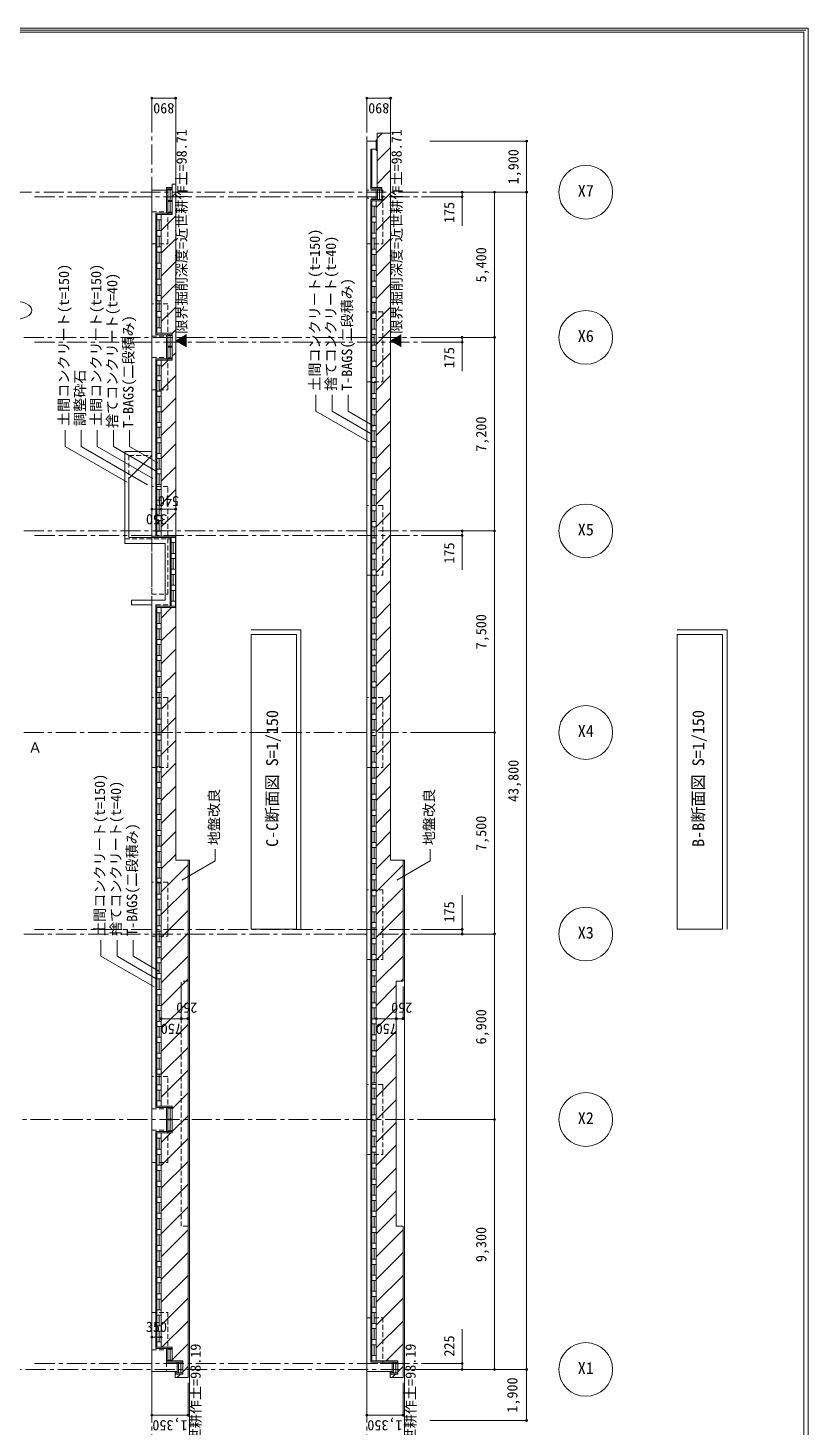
# Model space of a CAD drawing. Units: millimetres at full size, sheet at 1:150. Extents: x -144184 to 144184, y -90019 to 91030.
# Drawn here: x -55080 to -26054, y 38941 to 91030 of the extents above; entities that cross this region are included whole.
import ezdxf
from ezdxf.enums import TextEntityAlignment as Align

# ---------------------------------------------------------------- set-up
doc = ezdxf.new("R2010")
doc.units = ezdxf.units.MM
doc.header["$LTSCALE"] = 150
doc.header["$PDMODE"] = 32
doc.header["$PDSIZE"] = 75
doc.linetypes.add('CHAIN1', pattern=[8, 5, -1, 1, -1])
doc.linetypes.add('DASHED1', pattern=[1.8, 1.2, -0.6])
for name, color, linetype, lineweight in [('0-0_基準線', 3, 'Continuous', 13), ('0-1_躯体', 7, 'Continuous', 9), ('0-3_建具', 2, 'Continuous', 18), ('0-7_寸法', 4, 'Continuous', 5), ('0-8_補助線', 4, 'Continuous', 5), ('0-9_ハッチ', 4, 'Continuous', 5), ('0-A_給水設備', 7, 'Continuous', 9), ('0-E_工事名', 3, 'Continuous', 13), ('0-F_', 4, 'CHAIN1', 5), ('4-7_寸法', 4, 'Continuous', 5), ('F-0_枠', 2, 'Continuous', 13)]:
    doc.layers.add(name, color=color, linetype=linetype, lineweight=lineweight)
doc.styles.add('ＭＳ ゴシック', font='')
doc.styles.get('ＭＳ ゴシック').set_extended_font_data('MS Gothic')

msp = doc.modelspace()

# ---------------------------------------------------------------- linework, layer by layer
at = {"layer": '0-0_基準線'}
for p, q in [((-42084.5, 85094.5), (-42084.5, 87119.5)), ((-42084.5, 87119.5), (-41584.5, 87119.5)), ((-41584.5, 60069.5), (-41584.5, 87119.5)), ((-42474.5, 41044.5), (-42474.5, 86819.5)), ((-42284.5, 86819.5), (-42474.5, 86819.5)), ((-42474.5, 86819.5), (-42124.5, 86819.5)), ((-42324.5, 85044.5), (-42324.5, 86519.5)), ((-42284.5, 85094.5), (-42284.5, 86519.5)), ((-42084.5, 86869.5), (-42124.5, 86869.5)), ((-42084.5, 86469.5), (-42124.5, 86469.5)), ((-50474.5, 84994.5), (-49924.5, 84994.5)), ((-50474.5, 75274.5), (-50474.5, 84994.5)), ((-49924.5, 85094.5), (-49714.5, 85094.5)), ((-49924.5, 84144.5), (-49924.5, 85094.5)), ((-49924.5, 85044.5), (-49714.5, 85044.5)), ((-49874.5, 84144.5), (-49874.5, 85044.5)), ((-49714.5, 85011.1), (-49874.5, 85011.1)), ((-49794.5, 85011.1), (-49794.5, 84611.1)), ((-49714.5, 84094.5), (-49714.5, 85219.5)), ((-41914.5, 85094.5), (-42324.5, 85094.5)), ((-41914.5, 85044.5), (-42324.5, 85044.5)), ((-42124.5, 85044.5), (-42124.5, 84644.5)), ((-42074.5, 85044.5), (-42074.5, 84644.5)), ((-41994.5, 85044.5), (-41994.5, 84644.5)), ((-41914.5, 85094.5), (-41914.5, 84594.5)), ((-49714.5, 84611.1), (-49874.5, 84611.1)), ((-49714.5, 84577.8), (-49874.5, 84577.8)), ((-49794.5, 84577.8), (-49794.5, 84177.8)), ((-41914.5, 84644.5), (-42324.5, 84644.5)), ((-42324.5, 41394.5), (-42324.5, 84644.5)), ((-41914.5, 84594.5), (-42324.5, 84594.5)), ((-42284.5, 41444.5), (-42284.5, 84594.5)), ((-42124.5, 84397.9), (-42284.5, 84397.9)), ((-42204.5, 84397.9), (-42204.5, 83997.9)), ((-42124.5, 41444.5), (-42124.5, 84594.5)), ((-50324.5, 84144.5), (-49714.5, 84144.5)), ((-50324.5, 79619.5), (-50324.5, 84144.5)), ((-50324.5, 84094.5), (-49714.5, 84094.5)), ((-50284.5, 79669.5), (-50284.5, 84094.5)), ((-50124.5, 83891.3), (-50284.5, 83891.3)), ((-50204.5, 83891.3), (-50204.5, 83491.3)), ((-50124.5, 79669.5), (-50124.5, 84094.5)), ((-49714.5, 84177.8), (-49874.5, 84177.8)), ((-42124.5, 83997.9), (-42284.5, 83997.9)), ((-50124.5, 83491.3), (-50284.5, 83491.3)), ((-42124.5, 83801.3), (-42284.5, 83801.3)), ((-42124.5, 83401.3), (-42284.5, 83401.3)), ((-42204.5, 83801.3), (-42204.5, 83401.3)), ((-50124.5, 83288.2), (-50284.5, 83288.2)), ((-50124.5, 82888.2), (-50284.5, 82888.2)), ((-50204.5, 83288.2), (-50204.5, 82888.2)), ((-42124.5, 83204.7), (-42284.5, 83204.7)), ((-42204.5, 83204.7), (-42204.5, 82804.7)), ((-50124.5, 82685.1), (-50284.5, 82685.1)), ((-50204.5, 82685.1), (-50204.5, 82285.1)), ((-42124.5, 82804.7), (-42284.5, 82804.7)), ((-42124.5, 82608.2), (-42284.5, 82608.2)), ((-42204.5, 82608.2), (-42204.5, 82208.2)), ((-50124.5, 82285.1), (-50284.5, 82285.1)), ((-50124.5, 82082), (-50284.5, 82082)), ((-50204.5, 82082), (-50204.5, 81682)), ((-42124.5, 82208.2), (-42284.5, 82208.2)), ((-42124.5, 82011.6), (-42284.5, 82011.6)), ((-42204.5, 82011.6), (-42204.5, 81611.6)), ((-50124.5, 81682), (-50284.5, 81682)), ((-50124.5, 81478.8), (-50284.5, 81478.8)), ((-50204.5, 81478.8), (-50204.5, 81078.8)), ((-42124.5, 81611.6), (-42284.5, 81611.6)), ((-42124.5, 81415), (-42284.5, 81415)), ((-42204.5, 81415), (-42204.5, 81015)), ((-50124.5, 81078.8), (-50284.5, 81078.8)), ((-50124.5, 80875.7), (-50284.5, 80875.7)), ((-50204.5, 80875.7), (-50204.5, 80475.7)), ((-42124.5, 81015), (-42284.5, 81015)), ((-42124.5, 80818.4), (-42284.5, 80818.4)), ((-42204.5, 80818.4), (-42204.5, 80418.4)), ((-50124.5, 80475.7), (-50284.5, 80475.7)), ((-50124.5, 80272.6), (-50284.5, 80272.6)), ((-50204.5, 80272.6), (-50204.5, 79872.6)), ((-42124.5, 80418.4), (-42284.5, 80418.4)), ((-42124.5, 80221.9), (-42284.5, 80221.9)), ((-42204.5, 80221.9), (-42204.5, 79821.9)), ((-50124.5, 79872.6), (-50284.5, 79872.6)), ((-42124.5, 79821.9), (-42284.5, 79821.9)), ((-50324.5, 79669.5), (-49714.5, 79669.5)), ((-50324.5, 79619.5), (-49714.5, 79619.5)), ((-49924.5, 78719.5), (-49924.5, 79619.5)), ((-49874.5, 78719.5), (-49874.5, 79619.5)), ((-49714.5, 79586.1), (-49874.5, 79586.1)), ((-49714.5, 79186.1), (-49874.5, 79186.1)), ((-49794.5, 79586.1), (-49794.5, 79186.1)), ((-49714.5, 78669.5), (-49714.5, 79669.5)), ((-42124.5, 79625.3), (-42284.5, 79625.3)), ((-42124.5, 79225.3), (-42284.5, 79225.3)), ((-42204.5, 79625.3), (-42204.5, 79225.3)), ((-50324.5, 78719.5), (-49714.5, 78719.5)), ((-50324.5, 72124.5), (-50324.5, 78719.5)), ((-50324.5, 78669.5), (-49714.5, 78669.5)), ((-50284.5, 72124.5), (-50284.5, 78669.5)), ((-50124.5, 72124.5), (-50124.5, 78669.5)), ((-49714.5, 79152.8), (-49874.5, 79152.8)), ((-49714.5, 78752.8), (-49874.5, 78752.8)), ((-49794.5, 79152.8), (-49794.5, 78752.8)), ((-42124.5, 79028.7), (-42284.5, 79028.7)), ((-42204.5, 79028.7), (-42204.5, 78628.7)), ((-50124.5, 78490.7), (-50284.5, 78490.7)), ((-50204.5, 78490.7), (-50204.5, 78090.7)), ((-42124.5, 78628.7), (-42284.5, 78628.7)), ((-42124.5, 78432.1), (-42284.5, 78432.1)), ((-42204.5, 78432.1), (-42204.5, 78032.1)), ((-50124.5, 78090.7), (-50284.5, 78090.7)), ((-50124.5, 77912), (-50284.5, 77912)), ((-50204.5, 77912), (-50204.5, 77512)), ((-42124.5, 78032.1), (-42284.5, 78032.1)), ((-42124.5, 77835.6), (-42284.5, 77835.6)), ((-42204.5, 77835.6), (-42204.5, 77435.6)), ((-50124.5, 77512), (-50284.5, 77512)), ((-50124.5, 77333.2), (-50284.5, 77333.2)), ((-50204.5, 77333.2), (-50204.5, 76933.2)), ((-42124.5, 77435.6), (-42284.5, 77435.6)), ((-42124.5, 77239), (-42284.5, 77239)), ((-42204.5, 77239), (-42204.5, 76839)), ((-50124.5, 76933.2), (-50284.5, 76933.2)), ((-50124.5, 76754.5), (-50284.5, 76754.5)), ((-50204.5, 76754.5), (-50204.5, 76354.5)), ((-42124.5, 76839), (-42284.5, 76839)), ((-42124.5, 76642.4), (-42284.5, 76642.4)), ((-42204.5, 76642.4), (-42204.5, 76242.4)), ((-50124.5, 76354.5), (-50284.5, 76354.5)), ((-50124.5, 76175.7), (-50284.5, 76175.7)), ((-50204.5, 76175.7), (-50204.5, 75775.7)), ((-42124.5, 76242.4), (-42284.5, 76242.4)), ((-50124.5, 75775.7), (-50284.5, 75775.7)), ((-50124.5, 75597), (-50284.5, 75597)), ((-50204.5, 75597), (-50204.5, 75197)), ((-42124.5, 76045.8), (-42284.5, 76045.8)), ((-42124.5, 75645.8), (-42284.5, 75645.8)), ((-42204.5, 76045.8), (-42204.5, 75645.8)), ((-51474.5, 75274.5), (-50474.5, 75274.5)), ((-51474.5, 71844.5), (-51474.5, 75274.5)), ((-50474.5, 75124.5), (-51324.5, 74274.5)), ((-50474.5, 72074.5), (-50474.5, 75124.5)), ((-50124.5, 75197), (-50284.5, 75197)), ((-50124.5, 75018.2), (-50284.5, 75018.2)), ((-50204.5, 75018.2), (-50204.5, 74618.2)), ((-42124.5, 75449.3), (-42284.5, 75449.3)), ((-42124.5, 75049.3), (-42284.5, 75049.3)), ((-42204.5, 75449.3), (-42204.5, 75049.3)), ((-50124.5, 74618.2), (-50284.5, 74618.2)), ((-42124.5, 74852.7), (-42284.5, 74852.7)), ((-42204.5, 74852.7), (-42204.5, 74452.7)), ((-51324.5, 72074.5), (-51324.5, 74274.5)), ((-50124.5, 74439.5), (-50284.5, 74439.5)), ((-50124.5, 74039.5), (-50284.5, 74039.5)), ((-50204.5, 74439.5), (-50204.5, 74039.5)), ((-42124.5, 74452.7), (-42284.5, 74452.7)), ((-42124.5, 74256.1), (-42284.5, 74256.1)), ((-42204.5, 74256.1), (-42204.5, 73856.1)), ((-50124.5, 73860.7), (-50284.5, 73860.7)), ((-50124.5, 73460.7), (-50284.5, 73460.7)), ((-50204.5, 73860.7), (-50204.5, 73460.7)), ((-42124.5, 73856.1), (-42284.5, 73856.1)), ((-42124.5, 73659.5), (-42284.5, 73659.5)), ((-42204.5, 73659.5), (-42204.5, 73259.5)), ((-50124.5, 73282), (-50284.5, 73282)), ((-50204.5, 73282), (-50204.5, 72882)), ((-42124.5, 73259.5), (-42284.5, 73259.5)), ((-42124.5, 73063), (-42284.5, 73063)), ((-42204.5, 73063), (-42204.5, 72663)), ((-50124.5, 72882), (-50284.5, 72882)), ((-50124.5, 72703.2), (-50284.5, 72703.2)), ((-50204.5, 72703.2), (-50204.5, 72303.2)), ((-42124.5, 72663), (-42284.5, 72663)), ((-42124.5, 72466.4), (-42284.5, 72466.4)), ((-42204.5, 72466.4), (-42204.5, 72066.4)), ((-51324.5, 72074.5), (-49594.5, 72074.5)), ((-50474.5, 72124.5), (-49594.5, 72124.5)), ((-50124.5, 72303.2), (-50284.5, 72303.2)), ((-49794.5, 69514.5), (-49794.5, 72074.5)), ((-49754.5, 69514.5), (-49754.5, 72074.5)), ((-49594.5, 71882.5), (-49754.5, 71882.5)), ((-49674.5, 71882.5), (-49674.5, 71482.5)), ((-49594.5, 69464.5), (-49594.5, 72124.5)), ((-42124.5, 72066.4), (-42284.5, 72066.4)), ((-51474.5, 71844.5), (-49974.5, 71844.5)), ((-49974.5, 69744.5), (-49974.5, 71844.5)), ((-49594.5, 71482.5), (-49754.5, 71482.5)), ((-42124.5, 71869.8), (-42284.5, 71869.8)), ((-42124.5, 71469.8), (-42284.5, 71469.8)), ((-42204.5, 71869.8), (-42204.5, 71469.8)), ((-49594.5, 71290.5), (-49754.5, 71290.5)), ((-49594.5, 70890.5), (-49754.5, 70890.5)), ((-49674.5, 71290.5), (-49674.5, 70890.5)), ((-42124.5, 71273.2), (-42284.5, 71273.2)), ((-42124.5, 70873.2), (-42284.5, 70873.2)), ((-42204.5, 71273.2), (-42204.5, 70873.2)), ((-49594.5, 70698.5), (-49754.5, 70698.5)), ((-49674.5, 70698.5), (-49674.5, 70298.5)), ((-42124.5, 70676.7), (-42284.5, 70676.7)), ((-42204.5, 70676.7), (-42204.5, 70276.7)), ((-49594.5, 70298.5), (-49754.5, 70298.5)), ((-49594.5, 70106.5), (-49754.5, 70106.5)), ((-49674.5, 70106.5), (-49674.5, 69706.5)), ((-42124.5, 70276.7), (-42284.5, 70276.7)), ((-42124.5, 70080.1), (-42284.5, 70080.1)), ((-42204.5, 70080.1), (-42204.5, 69680.1)), ((-51224.5, 69744.5), (-49974.5, 69744.5)), ((-51224.5, 69564.5), (-51224.5, 69744.5)), ((-51224.5, 69564.5), (-50474.5, 69564.5)), ((-50474.5, 41044.5), (-50474.5, 69564.5)), ((-50324.5, 50869.5), (-50324.5, 69514.5)), ((-50324.5, 69514.5), (-49594.5, 69514.5)), ((-50324.5, 69464.5), (-49594.5, 69464.5)), ((-50284.5, 50919.5), (-50284.5, 69464.5)), ((-50124.5, 50919.5), (-50124.5, 69464.5)), ((-49594.5, 69706.5), (-49754.5, 69706.5)), ((-42124.5, 69680.1), (-42284.5, 69680.1)), ((-42124.5, 69483.5), (-42284.5, 69483.5)), ((-42204.5, 69483.5), (-42204.5, 69083.5)), ((-50124.5, 69272.4), (-50284.5, 69272.4)), ((-50124.5, 68872.4), (-50284.5, 68872.4)), ((-50204.5, 69272.4), (-50204.5, 68872.4)), ((-42124.5, 69083.5), (-42284.5, 69083.5)), ((-42124.5, 68886.9), (-42284.5, 68886.9)), ((-42204.5, 68886.9), (-42204.5, 68486.9)), ((-50124.5, 68680.4), (-50284.5, 68680.4)), ((-50124.5, 68280.4), (-50284.5, 68280.4)), ((-50204.5, 68680.4), (-50204.5, 68280.4)), ((-42124.5, 68486.9), (-42284.5, 68486.9)), ((-42124.5, 68290.4), (-42284.5, 68290.4)), ((-42204.5, 68290.4), (-42204.5, 67890.4)), ((-50124.5, 68088.4), (-50284.5, 68088.4)), ((-50204.5, 68088.4), (-50204.5, 67688.4)), ((-42124.5, 67890.4), (-42284.5, 67890.4)), ((-50124.5, 67688.4), (-50284.5, 67688.4)), ((-50124.5, 67496.3), (-50284.5, 67496.3)), ((-50204.5, 67496.3), (-50204.5, 67096.3)), ((-42124.5, 67693.8), (-42284.5, 67693.8)), ((-42124.5, 67293.8), (-42284.5, 67293.8)), ((-42204.5, 67693.8), (-42204.5, 67293.8)), ((-50124.5, 67096.3), (-50284.5, 67096.3)), ((-50124.5, 66904.3), (-50284.5, 66904.3)), ((-50204.5, 66904.3), (-50204.5, 66504.3)), ((-42124.5, 67097.2), (-42284.5, 67097.2)), ((-42124.5, 66697.2), (-42284.5, 66697.2)), ((-42204.5, 67097.2), (-42204.5, 66697.2)), ((-50124.5, 66504.3), (-50284.5, 66504.3)), ((-50124.5, 66312.3), (-50284.5, 66312.3)), ((-50204.5, 66312.3), (-50204.5, 65912.3)), ((-42124.5, 66500.6), (-42284.5, 66500.6)), ((-42204.5, 66500.6), (-42204.5, 66100.6)), ((-50124.5, 65912.3), (-50284.5, 65912.3)), ((-50124.5, 65720.2), (-50284.5, 65720.2)), ((-50204.5, 65720.2), (-50204.5, 65320.2)), ((-42124.5, 66100.6), (-42284.5, 66100.6)), ((-42124.5, 65904.1), (-42284.5, 65904.1)), ((-42204.5, 65904.1), (-42204.5, 65504.1)), ((-50124.5, 65320.2), (-50284.5, 65320.2)), ((-50124.5, 65128.2), (-50284.5, 65128.2)), ((-50204.5, 65128.2), (-50204.5, 64728.2)), ((-42124.5, 65504.1), (-42284.5, 65504.1)), ((-42124.5, 65307.5), (-42284.5, 65307.5)), ((-42204.5, 65307.5), (-42204.5, 64907.5)), ((-50124.5, 64728.2), (-50284.5, 64728.2)), ((-42124.5, 64907.5), (-42284.5, 64907.5)), ((-42124.5, 64710.9), (-42284.5, 64710.9)), ((-42204.5, 64710.9), (-42204.5, 64310.9)), ((-50124.5, 64536.2), (-50284.5, 64536.2)), ((-50124.5, 64136.2), (-50284.5, 64136.2)), ((-50204.5, 64536.2), (-50204.5, 64136.2)), ((-42124.5, 64310.9), (-42284.5, 64310.9)), ((-42124.5, 64114.3), (-42284.5, 64114.3)), ((-42204.5, 64114.3), (-42204.5, 63714.3)), ((-50124.5, 63944.1), (-50284.5, 63944.1)), ((-50204.5, 63944.1), (-50204.5, 63544.1)), ((-42124.5, 63714.3), (-42284.5, 63714.3)), ((-50124.5, 63544.1), (-50284.5, 63544.1)), ((-50124.5, 63352.1), (-50284.5, 63352.1)), ((-50204.5, 63352.1), (-50204.5, 62952.1)), ((-42124.5, 63517.7), (-42284.5, 63517.7)), ((-42124.5, 63117.7), (-42284.5, 63117.7)), ((-42204.5, 63517.7), (-42204.5, 63117.7)), ((-50124.5, 62952.1), (-50284.5, 62952.1)), ((-50124.5, 62760.1), (-50284.5, 62760.1)), ((-50204.5, 62760.1), (-50204.5, 62360.1)), ((-42124.5, 62921.2), (-42284.5, 62921.2)), ((-42124.5, 62521.2), (-42284.5, 62521.2)), ((-42204.5, 62921.2), (-42204.5, 62521.2)), ((-50124.5, 62360.1), (-50284.5, 62360.1)), ((-50124.5, 62168.1), (-50284.5, 62168.1)), ((-50204.5, 62168.1), (-50204.5, 61768.1)), ((-42124.5, 62324.6), (-42284.5, 62324.6)), ((-42204.5, 62324.6), (-42204.5, 61924.6)), ((-50124.5, 61768.1), (-50284.5, 61768.1)), ((-50124.5, 61576), (-50284.5, 61576)), ((-50204.5, 61576), (-50204.5, 61176)), ((-42124.5, 61924.6), (-42284.5, 61924.6)), ((-42124.5, 61728), (-42284.5, 61728)), ((-42204.5, 61728), (-42204.5, 61328)), ((-50124.5, 61176), (-50284.5, 61176)), ((-50124.5, 60984), (-50284.5, 60984)), ((-50204.5, 60984), (-50204.5, 60584)), ((-42124.5, 61328), (-42284.5, 61328)), ((-42124.5, 61131.4), (-42284.5, 61131.4)), ((-42204.5, 61131.4), (-42204.5, 60731.4)), ((-50124.5, 60584), (-50284.5, 60584)), ((-42124.5, 60731.4), (-42284.5, 60731.4)), ((-42124.5, 60534.9), (-42284.5, 60534.9)), ((-42204.5, 60534.9), (-42204.5, 60134.9)), ((-50124.5, 60392), (-50284.5, 60392)), ((-50124.5, 59992), (-50284.5, 59992)), ((-50204.5, 60392), (-50204.5, 59992)), ((-49124.5, 60069.5), (-49584.5, 60069.5)), ((-49124.5, 40819.5), (-49124.5, 60069.5)), ((-42124.5, 60134.9), (-42284.5, 60134.9)), ((-42124.5, 59938.3), (-42284.5, 59938.3)), ((-42204.5, 59938.3), (-42204.5, 59538.3)), ((-41124.5, 60069.5), (-41584.5, 60069.5)), ((-41124.5, 55569.5), (-41124.5, 60069.5)), ((-50124.5, 59799.9), (-50284.5, 59799.9)), ((-50124.5, 59399.9), (-50284.5, 59399.9)), ((-50204.5, 59799.9), (-50204.5, 59399.9)), ((-42124.5, 59538.3), (-42284.5, 59538.3)), ((-50124.5, 59207.9), (-50284.5, 59207.9)), ((-50204.5, 59207.9), (-50204.5, 58807.9)), ((-42124.5, 59341.7), (-42284.5, 59341.7)), ((-42124.5, 58941.7), (-42284.5, 58941.7)), ((-42204.5, 59341.7), (-42204.5, 58941.7)), ((-50124.5, 58807.9), (-50284.5, 58807.9)), ((-50124.5, 58615.9), (-50284.5, 58615.9)), ((-50204.5, 58615.9), (-50204.5, 58215.9)), ((-42124.5, 58745.1), (-42284.5, 58745.1)), ((-42124.5, 58345.1), (-42284.5, 58345.1)), ((-42204.5, 58745.1), (-42204.5, 58345.1)), ((-50124.5, 58215.9), (-50284.5, 58215.9)), ((-50124.5, 58023.8), (-50284.5, 58023.8)), ((-50204.5, 58023.8), (-50204.5, 57623.8)), ((-42124.5, 58148.6), (-42284.5, 58148.6)), ((-42204.5, 58148.6), (-42204.5, 57748.6)), ((-50124.5, 57623.8), (-50284.5, 57623.8)), ((-50124.5, 57431.8), (-50284.5, 57431.8)), ((-50204.5, 57431.8), (-50204.5, 57031.8)), ((-42124.5, 57748.6), (-42284.5, 57748.6)), ((-42124.5, 57552), (-42284.5, 57552)), ((-42204.5, 57552), (-42204.5, 57152)), ((-50124.5, 57031.8), (-50284.5, 57031.8)), ((-50124.5, 56839.8), (-50284.5, 56839.8)), ((-50204.5, 56839.8), (-50204.5, 56439.8)), ((-42124.5, 57152), (-42284.5, 57152)), ((-42124.5, 56955.4), (-42284.5, 56955.4)), ((-42204.5, 56955.4), (-42204.5, 56555.4)), ((-50124.5, 56439.8), (-50284.5, 56439.8)), ((-42124.5, 56555.4), (-42284.5, 56555.4)), ((-42124.5, 56358.8), (-42284.5, 56358.8)), ((-42204.5, 56358.8), (-42204.5, 55958.8)), ((-50124.5, 56247.7), (-50284.5, 56247.7)), ((-50124.5, 55847.7), (-50284.5, 55847.7)), ((-50204.5, 56247.7), (-50204.5, 55847.7)), ((-42124.5, 55958.8), (-42284.5, 55958.8)), ((-42124.5, 55762.3), (-42284.5, 55762.3)), ((-42204.5, 55762.3), (-42204.5, 55362.3)), ((-50124.5, 55655.7), (-50284.5, 55655.7)), ((-50124.5, 55255.7), (-50284.5, 55255.7)), ((-50204.5, 55655.7), (-50204.5, 55255.7)), ((-42124.5, 55362.3), (-42284.5, 55362.3)), ((-41374.5, 46444.5), (-41374.5, 55569.5)), ((-41124.5, 55569.5), (-41374.5, 55569.5)), ((-50124.5, 55063.7), (-50284.5, 55063.7)), ((-50204.5, 55063.7), (-50204.5, 54663.7)), ((-42124.5, 55165.7), (-42284.5, 55165.7)), ((-42124.5, 54765.7), (-42284.5, 54765.7)), ((-42204.5, 55165.7), (-42204.5, 54765.7)), ((-50124.5, 54663.7), (-50284.5, 54663.7)), ((-50124.5, 54471.6), (-50284.5, 54471.6)), ((-50204.5, 54471.6), (-50204.5, 54071.6)), ((-42124.5, 54569.1), (-42284.5, 54569.1)), ((-42204.5, 54569.1), (-42204.5, 54169.1)), ((-50124.5, 54071.6), (-50284.5, 54071.6)), ((-50124.5, 53879.6), (-50284.5, 53879.6)), ((-50204.5, 53879.6), (-50204.5, 53479.6)), ((-42124.5, 54169.1), (-42284.5, 54169.1)), ((-42124.5, 53972.5), (-42284.5, 53972.5)), ((-42204.5, 53972.5), (-42204.5, 53572.5)), ((-50124.5, 53479.6), (-50284.5, 53479.6)), ((-50124.5, 53287.6), (-50284.5, 53287.6)), ((-50204.5, 53287.6), (-50204.5, 52887.6)), ((-42124.5, 53572.5), (-42284.5, 53572.5)), ((-42124.5, 53376), (-42284.5, 53376)), ((-42204.5, 53376), (-42204.5, 52976)), ((-50124.5, 52887.6), (-50284.5, 52887.6)), ((-50124.5, 52695.6), (-50284.5, 52695.6)), ((-50204.5, 52695.6), (-50204.5, 52295.6)), ((-42124.5, 52976), (-42284.5, 52976)), ((-42124.5, 52779.4), (-42284.5, 52779.4)), ((-42204.5, 52779.4), (-42204.5, 52379.4)), ((-50124.5, 52295.6), (-50284.5, 52295.6)), ((-50124.5, 52103.5), (-50284.5, 52103.5)), ((-50204.5, 52103.5), (-50204.5, 51703.5)), ((-42124.5, 52379.4), (-42284.5, 52379.4)), ((-42124.5, 52182.8), (-42284.5, 52182.8)), ((-42204.5, 52182.8), (-42204.5, 51782.8)), ((-50124.5, 51703.5), (-50284.5, 51703.5)), ((-42124.5, 51782.8), (-42284.5, 51782.8)), ((-42124.5, 51586.2), (-42284.5, 51586.2)), ((-42204.5, 51586.2), (-42204.5, 51186.2)), ((-50124.5, 51511.5), (-50284.5, 51511.5)), ((-50124.5, 51111.5), (-50284.5, 51111.5)), ((-50204.5, 51511.5), (-50204.5, 51111.5)), ((-42124.5, 51186.2), (-42284.5, 51186.2)), ((-50324.5, 50919.5), (-49714.5, 50919.5)), ((-50324.5, 50869.5), (-49714.5, 50869.5)), ((-49924.5, 49969.5), (-49924.5, 50869.5)), ((-49874.5, 49969.5), (-49874.5, 50869.5)), ((-49714.5, 50836.1), (-49874.5, 50836.1)), ((-49794.5, 50836.1), (-49794.5, 50436.1)), ((-49714.5, 49919.5), (-49714.5, 50919.5)), ((-42124.5, 50989.7), (-42284.5, 50989.7)), ((-42124.5, 50589.7), (-42284.5, 50589.7)), ((-42204.5, 50989.7), (-42204.5, 50589.7)), ((-49714.5, 50436.1), (-49874.5, 50436.1)), ((-49714.5, 50402.8), (-49874.5, 50402.8)), ((-49794.5, 50402.8), (-49794.5, 50002.8)), ((-42124.5, 50393.1), (-42284.5, 50393.1)), ((-42204.5, 50393.1), (-42204.5, 49993.1)), ((-50324.5, 49969.5), (-49714.5, 49969.5)), ((-50324.5, 41894.5), (-50324.5, 49969.5)), ((-50324.5, 49919.5), (-49714.5, 49919.5)), ((-50284.5, 41944.5), (-50284.5, 49919.5)), ((-50124.5, 49721.2), (-50284.5, 49721.2)), ((-50204.5, 49721.2), (-50204.5, 49321.2)), ((-50124.5, 41944.5), (-50124.5, 49919.5)), ((-49714.5, 50002.8), (-49874.5, 50002.8)), ((-42124.5, 49993.1), (-42284.5, 49993.1)), ((-42124.5, 49796.5), (-42284.5, 49796.5)), ((-42204.5, 49796.5), (-42204.5, 49396.5)), ((-50124.5, 49321.2), (-50284.5, 49321.2)), ((-50124.5, 49123), (-50284.5, 49123)), ((-50204.5, 49123), (-50204.5, 48723)), ((-42124.5, 49396.5), (-42284.5, 49396.5)), ((-42124.5, 49199.9), (-42284.5, 49199.9)), ((-42204.5, 49199.9), (-42204.5, 48799.9)), ((-50124.5, 48723), (-50284.5, 48723)), ((-50124.5, 48524.8), (-50284.5, 48524.8)), ((-50204.5, 48524.8), (-50204.5, 48124.8)), ((-42124.5, 48799.9), (-42284.5, 48799.9)), ((-42124.5, 48603.4), (-42284.5, 48603.4)), ((-42204.5, 48603.4), (-42204.5, 48203.4)), ((-50124.5, 48124.8), (-50284.5, 48124.8)), ((-50124.5, 47926.6), (-50284.5, 47926.6)), ((-50204.5, 47926.6), (-50204.5, 47526.6)), ((-42124.5, 48203.4), (-42284.5, 48203.4)), ((-42124.5, 48006.8), (-42284.5, 48006.8)), ((-42204.5, 48006.8), (-42204.5, 47606.8)), ((-50124.5, 47526.6), (-50284.5, 47526.6)), ((-42124.5, 47606.8), (-42284.5, 47606.8)), ((-42124.5, 47410.2), (-42284.5, 47410.2)), ((-42204.5, 47410.2), (-42204.5, 47010.2)), ((-50124.5, 47328.4), (-50284.5, 47328.4)), ((-50124.5, 46928.4), (-50284.5, 46928.4)), ((-50204.5, 47328.4), (-50204.5, 46928.4)), ((-42124.5, 47010.2), (-42284.5, 47010.2)), ((-50124.5, 46730.2), (-50284.5, 46730.2)), ((-50204.5, 46730.2), (-50204.5, 46330.2)), ((-42124.5, 46813.6), (-42284.5, 46813.6)), ((-42124.5, 46413.6), (-42284.5, 46413.6)), ((-42204.5, 46813.6), (-42204.5, 46413.6)), ((-50124.5, 46330.2), (-50284.5, 46330.2)), ((-50124.5, 46132), (-50284.5, 46132)), ((-50204.5, 46132), (-50204.5, 45732)), ((-42124.5, 46217.1), (-42284.5, 46217.1)), ((-42204.5, 46217.1), (-42204.5, 45817.1)), ((-50124.5, 45732), (-50284.5, 45732)), ((-50124.5, 45533.7), (-50284.5, 45533.7)), ((-50204.5, 45533.7), (-50204.5, 45133.7)), ((-42124.5, 45817.1), (-42284.5, 45817.1)), ((-42124.5, 45620.5), (-42284.5, 45620.5)), ((-42204.5, 45620.5), (-42204.5, 45220.5)), ((-50124.5, 45133.7), (-50284.5, 45133.7)), ((-50124.5, 44935.5), (-50284.5, 44935.5)), ((-50204.5, 44935.5), (-50204.5, 44535.5)), ((-42124.5, 45220.5), (-42284.5, 45220.5)), ((-42124.5, 45023.9), (-42284.5, 45023.9)), ((-42204.5, 45023.9), (-42204.5, 44623.9)), ((-50124.5, 44535.5), (-50284.5, 44535.5)), ((-50124.5, 44337.3), (-50284.5, 44337.3)), ((-50204.5, 44337.3), (-50204.5, 43937.3)), ((-42124.5, 44623.9), (-42284.5, 44623.9)), ((-42124.5, 44427.3), (-42284.5, 44427.3)), ((-42204.5, 44427.3), (-42204.5, 44027.3)), ((-50124.5, 43937.3), (-50284.5, 43937.3)), ((-42124.5, 44027.3), (-42284.5, 44027.3)), ((-42124.5, 43830.8), (-42284.5, 43830.8)), ((-42204.5, 43830.8), (-42204.5, 43430.8)), ((-50124.5, 43739.1), (-50284.5, 43739.1)), ((-50124.5, 43339.1), (-50284.5, 43339.1)), ((-50204.5, 43739.1), (-50204.5, 43339.1)), ((-42124.5, 43430.8), (-42284.5, 43430.8)), ((-42124.5, 43234.2), (-42284.5, 43234.2)), ((-42204.5, 43234.2), (-42204.5, 42834.2)), ((-50124.5, 43140.9), (-50284.5, 43140.9)), ((-50124.5, 42740.9), (-50284.5, 42740.9)), ((-50204.5, 43140.9), (-50204.5, 42740.9)), ((-42124.5, 42834.2), (-42284.5, 42834.2)), ((-50124.5, 42542.7), (-50284.5, 42542.7)), ((-50204.5, 42542.7), (-50204.5, 42142.7)), ((-42124.5, 42637.6), (-42284.5, 42637.6)), ((-42124.5, 42237.6), (-42284.5, 42237.6)), ((-42204.5, 42637.6), (-42204.5, 42237.6)), ((-50324.5, 41944.5), (-49714.5, 41944.5)), ((-50324.5, 41894.5), (-49714.5, 41894.5)), ((-50124.5, 42142.7), (-50284.5, 42142.7)), ((-49924.5, 41894.5), (-49924.5, 41394.5)), ((-49874.5, 41894.5), (-49874.5, 41444.5)), ((-49874.5, 41869.5), (-49714.5, 41869.5)), ((-49794.5, 41869.5), (-49794.5, 41469.5)), ((-49714.5, 41944.5), (-49714.5, 41444.5)), ((-42124.5, 42041), (-42284.5, 42041)), ((-42204.5, 42041), (-42204.5, 41641)), ((-49314.5, 41444.5), (-49924.5, 41444.5)), ((-49314.5, 41394.5), (-49924.5, 41394.5)), ((-49874.5, 41469.5), (-49714.5, 41469.5)), ((-49524.5, 41394.5), (-49524.5, 40994.5)), ((-49474.5, 41394.5), (-49474.5, 40994.5)), ((-49394.5, 41394.5), (-49394.5, 40994.5)), ((-49314.5, 41444.5), (-49314.5, 40944.5)), ((-41314.5, 41444.5), (-42324.5, 41444.5)), ((-41314.5, 41394.5), (-42324.5, 41394.5)), ((-42124.5, 41641), (-42284.5, 41641)), ((-41524.5, 41394.5), (-41524.5, 40994.5)), ((-41474.5, 41394.5), (-41474.5, 40994.5)), ((-41394.5, 41394.5), (-41394.5, 40994.5)), ((-41314.5, 41444.5), (-41314.5, 40944.5)), ((-49604.5, 41044.5), (-50474.5, 41044.5)), ((-49314.5, 40994.5), (-49604.5, 40994.5)), ((-49314.5, 40944.5), (-49604.5, 40944.5)), ((-41604.5, 41044.5), (-42474.5, 41044.5)), ((-41314.5, 40994.5), (-41604.5, 40994.5)), ((-41314.5, 40944.5), (-41604.5, 40944.5))]:
    msp.add_line(p, q, dxfattribs=at)
at = {"layer": '0-0_基準線', "linetype": 'DASHED1'}
for p, q in [((-42124.5, 84994.5), (-42474.5, 84994.5)), ((-42124.5, 84694.5), (-42474.5, 84694.5)), ((-50474.5, 84194.5), (-49924.5, 84194.5)), ((-50474.5, 79569.5), (-49924.5, 79569.5)), ((-50474.5, 78769.5), (-49924.5, 78769.5)), ((-51324.5, 75124.5), (-50474.5, 75124.5)), ((-51324.5, 75124.5), (-51324.5, 74274.5)), ((-50474.5, 75124.5), (-50474.5, 75274.5)), ((-51474.5, 72024.5), (-49794.5, 72024.5)), ((-49374.5, 46444.5), (-49374.5, 55569.5)), ((-49124.5, 55569.5), (-49374.5, 55569.5)), ((-50474.5, 50819.5), (-49924.5, 50819.5)), ((-50474.5, 50019.5), (-49924.5, 50019.5)), ((-49124.5, 46444.5), (-49374.5, 46444.5)), ((-50474.5, 41844.5), (-49924.5, 41844.5)), ((-49924.5, 41394.5), (-49924.5, 41044.5)), ((-49524.5, 41344.5), (-49924.5, 41344.5)), ((-41524.5, 41344.5), (-42474.5, 41344.5)), ((-49524.5, 41044.5), (-49604.5, 41044.5)), ((-41524.5, 41044.5), (-41604.5, 41044.5))]:
    msp.add_line(p, q, dxfattribs=at)
at = {"layer": '0-0_基準線'}
for points in [[(-42324.5, 86519.5), (-42124.5, 86519.5), (-42124.5, 86469.5)], [(-42124.5, 86519.5), (-42124.5, 86819.5), (-42124.5, 86869.5)], [(-49584.5, 60069.5), (-49584.5, 85219.5), (-49714.5, 85219.5)], [(-41124.5, 40819.5), (-41124.5, 46444.5), (-41374.5, 46444.5)], [(-49124.5, 40819.5), (-49604.5, 40819.5), (-49604.5, 41044.5)], [(-41124.5, 40819.5), (-41604.5, 40819.5), (-41604.5, 41044.5)]]:
    msp.add_lwpolyline(points, dxfattribs=at)
at = {"layer": '0-0_基準線', "linetype": 'DASHED1'}
msp.add_lwpolyline([(-50324.5, 69514.5), (-50324.5, 69564.5), (-49794.5, 69564.5)], dxfattribs=at)
at = {"layer": '0-1_躯体', "linetype": 'DASHED1'}
for p, q in [((-50474.5, 82994.5), (-50474.5, 84994.5)), ((-49874.5, 84994.5), (-50474.5, 84994.5)), ((-49874.5, 82994.5), (-49874.5, 84994.5)), ((-42474.5, 82994.5), (-42474.5, 84994.5)), ((-41874.5, 84994.5), (-42474.5, 84994.5)), ((-41874.5, 82994.5), (-41874.5, 84994.5)), ((-50474.5, 82994.5), (-49874.5, 82994.5)), ((-42474.5, 82994.5), (-41874.5, 82994.5)), ((-49874.5, 80769.5), (-50474.5, 80769.5)), ((-50474.5, 77569.5), (-50474.5, 80769.5)), ((-49874.5, 77569.5), (-49874.5, 80769.5)), ((-42474.5, 77869.5), (-42474.5, 80469.5)), ((-41874.5, 80469.5), (-42474.5, 80469.5)), ((-41874.5, 77869.5), (-41874.5, 80469.5)), ((-42474.5, 77869.5), (-41874.5, 77869.5)), ((-50474.5, 77569.5), (-49874.5, 77569.5)), ((-49874.5, 73969.5), (-50474.5, 73969.5)), ((-50474.5, 69969.5), (-50474.5, 73969.5)), ((-49874.5, 69969.5), (-49874.5, 73969.5)), ((-42474.5, 70669.5), (-42474.5, 73269.5)), ((-41874.5, 73269.5), (-42474.5, 73269.5)), ((-41874.5, 70669.5), (-41874.5, 73269.5)), ((-42474.5, 70669.5), (-41874.5, 70669.5)), ((-50474.5, 69969.5), (-49874.5, 69969.5)), ((-50474.5, 63519.5), (-50474.5, 66119.5)), ((-49874.5, 66119.5), (-50474.5, 66119.5)), ((-42474.5, 63519.5), (-42474.5, 66119.5)), ((-41874.5, 66119.5), (-42474.5, 66119.5)), ((-41874.5, 63519.5), (-41874.5, 66119.5)), ((-42474.5, 63519.5), (-41874.5, 63519.5)), ((-49874.5, 59244.5), (-50474.5, 59244.5)), ((-50474.5, 57244.5), (-50474.5, 59244.5)), ((-49874.5, 57244.5), (-49874.5, 59244.5)), ((-42474.5, 56369.5), (-42474.5, 58969.5)), ((-41874.5, 58969.5), (-42474.5, 58969.5)), ((-41874.5, 56369.5), (-41874.5, 58969.5)), ((-50474.5, 57244.5), (-49874.5, 57244.5)), ((-42474.5, 56369.5), (-41874.5, 56369.5)), ((-49874.5, 52019.5), (-50474.5, 52019.5)), ((-50474.5, 48819.5), (-50474.5, 52019.5)), ((-49874.5, 48819.5), (-49874.5, 52019.5)), ((-42474.5, 49119.5), (-42474.5, 51719.5)), ((-41874.5, 51719.5), (-42474.5, 51719.5)), ((-41874.5, 49119.5), (-41874.5, 51719.5)), ((-42474.5, 49119.5), (-41874.5, 49119.5)), ((-50474.5, 48819.5), (-49874.5, 48819.5)), ((-50474.5, 43244.5), (-50474.5, 41044.5)), ((-42474.5, 43044.5), (-42474.5, 41044.5)), ((-49874.5, 41344.5), (-49524.5, 41344.5)), ((-49524.5, 41044.5), (-49524.5, 41344.5)), ((-41874.5, 41344.5), (-41524.5, 41344.5)), ((-41524.5, 41044.5), (-41524.5, 41344.5)), ((-50474.5, 41044.5), (-49524.5, 41044.5)), ((-42474.5, 41044.5), (-41524.5, 41044.5))]:
    msp.add_line(p, q, dxfattribs=at)
for points in [[(-50474.5, 63519.5), (-49874.5, 63519.5), (-49874.5, 66119.5)], [(-50474.5, 43244.5), (-49874.5, 43244.5), (-49874.5, 41344.5)], [(-42474.5, 43044.5), (-41874.5, 43044.5), (-41874.5, 41344.5)]]:
    msp.add_lwpolyline(points, dxfattribs=at)
at = {"layer": '0-3_建具', "color": 4, "lineweight": 5}
for p, q in [((-50474.5, 42323.4), (-50474.5, 42439.3)), ((-50474.5, 42323.4), (-50124.5, 42323.4)), ((-50124.5, 42323.4), (-50124.5, 42439.3))]:
    msp.add_line(p, q, dxfattribs=at)
at = {"layer": '0-3_建具'}
for p in [(-50474.5, 42323.4), (-50124.5, 42323.4)]:
    msp.add_point(p, dxfattribs=at)
at = {"layer": '0-7_寸法'}
for p, q in [((-50474.5, 88419.5), (-50474.5, 87219.5)), ((-49584.5, 88419.5), (-50474.5, 88419.5)), ((-49584.5, 88419.5), (-49584.5, 87219.5)), ((-42474.5, 88419.5), (-42474.5, 87219.5)), ((-41584.5, 88419.5), (-42474.5, 88419.5)), ((-41584.5, 88419.5), (-41584.5, 87219.5)), ((-36524.5, 86819.5), (-40124.5, 86819.5)), ((-36524.5, 84919.5), (-36524.5, 86819.5)), ((-38924.5, 84919.5), (-40124.5, 84919.5)), ((-37724.5, 84919.5), (-38924.5, 84919.5)), ((-38924.5, 84744.5), (-38924.5, 84919.5)), ((-36524.5, 84919.5), (-37724.5, 84919.5)), ((-36524.5, 84919.5), (-37724.5, 84919.5)), ((-37724.5, 84919.5), (-37724.5, 79519.5)), ((-36524.5, 41119.5), (-36524.5, 84919.5)), ((-38924.5, 84744.5), (-40124.5, 84744.5)), ((-38924.5, 83665.2), (-38924.5, 84744.5)), ((-38924.5, 79519.5), (-40124.5, 79519.5)), ((-38924.5, 79344.5), (-40124.5, 79344.5)), ((-37724.5, 79519.5), (-38924.5, 79519.5)), ((-38924.5, 79344.5), (-38924.5, 79519.5)), ((-38924.5, 78265.2), (-38924.5, 79344.5)), ((-38924.5, 72319.5), (-40124.5, 72319.5)), ((-38924.5, 72144.5), (-40124.5, 72144.5)), ((-37724.5, 72319.5), (-38924.5, 72319.5)), ((-38924.5, 72319.5), (-38924.5, 72144.5)), ((-38924.5, 72144.5), (-38924.5, 70871.2)), ((-37724.5, 64819.5), (-40124.5, 64819.5)), ((-37724.5, 64819.5), (-37724.5, 57319.5)), ((-38924.5, 57494.5), (-38924.5, 58767.7)), ((-38924.5, 57494.5), (-40124.5, 57494.5)), ((-38924.5, 57319.5), (-40124.5, 57319.5)), ((-38924.5, 57319.5), (-38924.5, 57494.5)), ((-37724.5, 57319.5), (-38924.5, 57319.5)), ((-37724.5, 57319.5), (-37724.5, 50419.5)), ((-50124.5, 54169.5), (-50124.5, 55369.5)), ((-49374.5, 54169.5), (-49374.5, 55369.5)), ((-49124.5, 54169.5), (-49124.5, 55369.5)), ((-42124.5, 54169.5), (-42124.5, 55369.5)), ((-41374.5, 54169.5), (-41374.5, 55369.5)), ((-41124.5, 54169.5), (-41124.5, 55369.5)), ((-49124.5, 54169.5), (-49374.5, 54169.5)), ((-41124.5, 54169.5), (-41374.5, 54169.5)), ((-37724.5, 50419.5), (-40124.5, 50419.5)), ((-37724.5, 50419.5), (-37724.5, 41119.5)), ((-38924.5, 41344.5), (-38924.5, 42617.7)), ((-38924.5, 41344.5), (-40124.5, 41344.5)), ((-38924.5, 41119.5), (-38924.5, 41344.5)), ((-38924.5, 41119.5), (-40124.5, 41119.5)), ((-37724.5, 41119.5), (-38924.5, 41119.5)), ((-36524.5, 41119.5), (-37724.5, 41119.5)), ((-36524.5, 39219.5), (-36524.5, 41119.5)), ((-50474.5, 39419.5), (-50474.5, 40619.5)), ((-49124.5, 39419.5), (-49124.5, 40619.5)), ((-42474.5, 39419.5), (-42474.5, 40619.5)), ((-41124.5, 39419.5), (-41124.5, 40619.5)), ((-36524.5, 39219.5), (-40124.5, 39219.5))]:
    msp.add_line(p, q, dxfattribs=at)
msp.add_lwpolyline([(-37724.5, 79519.5), (-37724.5, 72319.5), (-37724.5, 64819.5)], dxfattribs=at)
at = {"layer": '0-7_寸法', "color": 3, "lineweight": 13}
for centre in [(-34324.5, 84919.5), (-34324.5, 79519.5), (-34324.5, 72319.5), (-34324.5, 64819.5), (-34324.5, 57319.5), (-34324.5, 50419.5), (-34324.5, 41119.5)]:
    msp.add_circle(centre, 1000, dxfattribs=at)
at = {"layer": '0-7_寸法', "color": 2}
for p in [(-50474.5, 88419.5), (-49584.5, 88419.5), (-42474.5, 88419.5), (-41584.5, 88419.5), (-36524.5, 86819.5), (-38924.5, 84919.5), (-37724.5, 84919.5), (-36524.5, 84919.5), (-38924.5, 84744.5), (-38924.5, 79519.5), (-38924.5, 79344.5), (-37724.5, 79519.5), (-38924.5, 72319.5), (-38924.5, 72144.5), (-37724.5, 72319.5), (-37724.5, 64819.5), (-38924.5, 57494.5), (-38924.5, 57319.5), (-37724.5, 57319.5), (-50124.5, 54169.5), (-49374.5, 54169.5), (-49124.5, 54169.5), (-42124.5, 54169.5), (-41374.5, 54169.5), (-41124.5, 54169.5), (-37724.5, 50419.5), (-38924.5, 41344.5), (-38924.5, 41119.5), (-37724.5, 41119.5), (-36524.5, 41119.5), (-50474.5, 39419.5), (-49124.5, 39419.5), (-42474.5, 39419.5), (-41124.5, 39419.5), (-36524.5, 39219.5)]:
    msp.add_point(p, dxfattribs=at)
at = {"layer": '0-8_補助線'}
for p, q in [((-42084.5, 86933.5), (-41898.6, 87119.5)), ((-42084.5, 86085), (-41584.5, 86585)), ((-42084.5, 85236.5), (-41584.5, 85736.5)), ((-49714.5, 84757.9), (-49584.5, 84887.9)), ((-42124.5, 84347.9), (-41584.5, 84887.9)), ((-50124.5, 83499.4), (-49584.5, 84039.4)), ((-42124.5, 83499.4), (-41584.5, 84039.4)), ((-50124.5, 82650.9), (-49584.5, 83190.9)), ((-42124.5, 82650.9), (-41584.5, 83190.9)), ((-50124.5, 81802.3), (-49584.5, 82342.3)), ((-42124.5, 81802.3), (-41584.5, 82342.3)), ((-50124.5, 80953.8), (-49584.5, 81493.8)), ((-42124.5, 80953.8), (-41584.5, 81493.8)), ((-50124.5, 80105.3), (-49584.5, 80645.3)), ((-42124.5, 80105.3), (-41584.5, 80645.3)), ((-49714.5, 79666.8), (-49584.5, 79796.8)), ((-42124.5, 79256.8), (-41584.5, 79796.8)), ((-50124.5, 78408.2), (-49863.3, 78669.5)), ((-49714.5, 78818.2), (-49584.5, 78948.2)), ((-42124.5, 78408.2), (-41584.5, 78948.2)), ((-50124.5, 77559.7), (-49584.5, 78099.7)), ((-42124.5, 77559.7), (-41584.5, 78099.7)), ((-50124.5, 76711.2), (-49584.5, 77251.2)), ((-42124.5, 76711.2), (-41584.5, 77251.2)), ((-50124.5, 75862.6), (-49584.5, 76402.6)), ((-42124.5, 75862.6), (-41584.5, 76402.6)), ((-50124.5, 75014.1), (-49584.5, 75554.1)), ((-42124.5, 75014.1), (-41584.5, 75554.1)), ((-50124.5, 74165.6), (-49584.5, 74705.6)), ((-42124.5, 74165.6), (-41584.5, 74705.6)), ((-50124.5, 73317.1), (-49584.5, 73857.1)), ((-42124.5, 73317.1), (-41584.5, 73857.1)), ((-50124.5, 72468.5), (-49584.5, 73008.5)), ((-42124.5, 72468.5), (-41584.5, 73008.5)), ((-49620.1, 72124.5), (-49584.5, 72160)), ((-42124.5, 71620), (-41584.5, 72160)), ((-49594.5, 71301.5), (-49584.5, 71311.5)), ((-42124.5, 70771.5), (-41584.5, 71311.5)), ((-49594.5, 70453), (-49584.5, 70463)), ((-42124.5, 69923), (-41584.5, 70463)), ((-50124.5, 69074.4), (-49734.5, 69464.5)), ((-49594.5, 69604.4), (-49584.5, 69614.4)), ((-42124.5, 69074.4), (-41584.5, 69614.4)), ((-50124.5, 68225.9), (-49584.5, 68765.9)), ((-42124.5, 68225.9), (-41584.5, 68765.9)), ((-50124.5, 67377.4), (-49584.5, 67917.4)), ((-42124.5, 67377.4), (-41584.5, 67917.4)), ((-50124.5, 66528.8), (-49584.5, 67068.8)), ((-42124.5, 66528.8), (-41584.5, 67068.8)), ((-50124.5, 65680.3), (-49584.5, 66220.3)), ((-42124.5, 65680.3), (-41584.5, 66220.3)), ((-50124.5, 64831.8), (-49584.5, 65371.8)), ((-42124.5, 64831.8), (-41584.5, 65371.8)), ((-50124.5, 63983.3), (-49584.5, 64523.3)), ((-42124.5, 63983.3), (-41584.5, 64523.3)), ((-50124.5, 63134.7), (-49584.5, 63674.7)), ((-42124.5, 63134.7), (-41584.5, 63674.7)), ((-50124.5, 62286.2), (-49584.5, 62826.2)), ((-42124.5, 62286.2), (-41584.5, 62826.2)), ((-50124.5, 61437.7), (-49584.5, 61977.7)), ((-42124.5, 61437.7), (-41584.5, 61977.7)), ((-50124.5, 60589.1), (-49584.5, 61129.1)), ((-42124.5, 60589.1), (-41584.5, 61129.1)), ((-50124.5, 59740.6), (-49584.5, 60280.6)), ((-42124.5, 59740.6), (-41584.5, 60280.6)), ((-50124.5, 58892.1), (-49124.5, 59892.1)), ((-42124.5, 58892.1), (-41124.5, 59892.1)), ((-50124.5, 58043.6), (-49124.5, 59043.6)), ((-42124.5, 58043.6), (-41124.5, 59043.6)), ((-50124.5, 57195), (-49124.5, 58195)), ((-42124.5, 57195), (-41124.5, 58195)), ((-50124.5, 56346.5), (-49124.5, 57346.5)), ((-42124.5, 56346.5), (-41124.5, 57346.5)), ((-50124.5, 55498), (-49124.5, 56498)), ((-42124.5, 55498), (-41124.5, 56498)), ((-50124.5, 54649.4), (-49124.5, 55649.4)), ((-42124.5, 54649.4), (-41374.5, 55399.4)), ((-41204.5, 55569.5), (-41124.5, 55649.4)), ((-50124.5, 53800.9), (-49124.5, 54800.9)), ((-42124.5, 53800.9), (-41374.5, 54550.9)), ((-50124.5, 52952.4), (-49124.5, 53952.4)), ((-42124.5, 52952.4), (-41374.5, 53702.4)), ((-50124.5, 52103.9), (-49124.5, 53103.9)), ((-42124.5, 52103.9), (-41374.5, 52853.9)), ((-50124.5, 51255.3), (-49124.5, 52255.3)), ((-42124.5, 51255.3), (-41374.5, 52005.3)), ((-49714.5, 50816.8), (-49124.5, 51406.8)), ((-42124.5, 50406.8), (-41374.5, 51156.8)), ((-49714.5, 49968.3), (-49124.5, 50558.3)), ((-42124.5, 49558.3), (-41374.5, 50308.3)), ((-50124.5, 49558.3), (-49763.4, 49919.5)), ((-50124.5, 48709.7), (-49124.5, 49709.7)), ((-42124.5, 48709.7), (-41374.5, 49459.7)), ((-50124.5, 47861.2), (-49124.5, 48861.2)), ((-42124.5, 47861.2), (-41374.5, 48611.2)), ((-50124.5, 47012.7), (-49124.5, 48012.7)), ((-42124.5, 47012.7), (-41374.5, 47762.7)), ((-50124.5, 46164.2), (-49124.5, 47164.2)), ((-42124.5, 46164.2), (-41374.5, 46914.2)), ((-50124.5, 45315.6), (-49124.5, 46315.6)), ((-42124.5, 45315.6), (-41124.5, 46315.6)), ((-50124.5, 44467.1), (-49124.5, 45467.1)), ((-42124.5, 44467.1), (-41124.5, 45467.1)), ((-50124.5, 43618.6), (-49124.5, 44618.6)), ((-42124.5, 43618.6), (-41124.5, 44618.6)), ((-50124.5, 42770.1), (-49124.5, 43770.1)), ((-42124.5, 42770.1), (-41124.5, 43770.1)), ((-50101.6, 41944.5), (-49124.5, 42921.5)), ((-42124.5, 41921.5), (-41124.5, 42921.5)), ((-49714.5, 41483), (-49124.5, 42073)), ((-41753.1, 41444.5), (-41124.5, 42073)), ((-49314.5, 41034.5), (-49124.5, 41224.5)), ((-41314.5, 41034.5), (-41124.5, 41224.5)), ((-49529.6, 40819.5), (-49404.6, 40944.5)), ((-41529.6, 40819.5), (-41404.6, 40944.5))]:
    msp.add_line(p, q, dxfattribs=at)
at = {"layer": '0-9_ハッチ'}
msp.add_ellipse((-55621, 80528.1), major_axis=(685.9, 0), ratio=0.5, dxfattribs=at)
at = {"layer": '0-A_給水設備'}
for p, q in [((-44364.8, 76772), (-44364.8, 77379)), ((-43764.8, 76772), (-43764.8, 77379)), ((-43164.8, 76772), (-43164.8, 77379)), ((-42390.1, 75631.9), (-44364.8, 76772)), ((-42313.5, 75934.1), (-43764.8, 76772)), ((-42207.3, 76219.2), (-43164.8, 76772)), ((-53701.5, 75463), (-53701.5, 76070)), ((-53101.5, 75463), (-53101.5, 76070)), ((-52501.5, 75463), (-52501.5, 76070)), ((-51901.5, 75463), (-51901.5, 76070)), ((-51301.5, 75463), (-51301.5, 76070)), ((-51389, 74127.9), (-53701.5, 75463)), ((-50628.8, 74035.4), (-53101.5, 75463)), ((-50436.1, 74270.6), (-52501.5, 75463)), ((-50310.4, 74544.4), (-51901.5, 75463)), ((-50248.1, 74854.9), (-51301.5, 75463)), ((-49064.5, 33146.1), (-49064.5, 60069.5)), ((-41064.5, 33146.1), (-41064.5, 60069.5)), ((-52364.8, 56490.3), (-52364.8, 57097.3)), ((-51764.8, 56490.3), (-51764.8, 57097.3)), ((-51164.8, 56490.3), (-51164.8, 57097.3)), ((-50390.1, 55350.3), (-52364.8, 56490.3)), ((-50313.5, 55652.5), (-51764.8, 56490.3)), ((-50207.3, 55937.5), (-51164.8, 56490.3))]:
    msp.add_line(p, q, dxfattribs=at)
at = {"layer": '0-A_給水設備', "color": 4, "lineweight": 5}
for p, q in [((-50124.5, 73128.8), (-50474.5, 73128.8)), ((-49584.5, 73128.8), (-50124.5, 73128.8))]:
    msp.add_line(p, q, dxfattribs=at)
at = {"layer": '0-A_給水設備'}
for points in [[(-49064.5, 60069.5), (-49584.5, 60069.5), (-49584.5, 87269.5)], [(-41064.5, 60069.5), (-41584.5, 60069.5), (-41584.5, 87269.5)], [(-49357.7, 59328.1), (-48112.3, 60047.1), (-48112.3, 60473.4)], [(-41357.7, 59328.1), (-40112.3, 60047.1), (-40112.3, 60473.4)]]:
    msp.add_lwpolyline(points, dxfattribs=at)
at = {"layer": '0-A_給水設備', "color": 2}
for p in [(-50474.5, 73128.8), (-50124.5, 73128.8), (-49584.5, 73128.8)]:
    msp.add_point(p, dxfattribs=at)
at = {"layer": '0-E_工事名', "color": 4, "lineweight": 5}
for p, q in [((-44924.2, 68633.1), (-46780.4, 68633.1)), ((-44924.2, 57495.6), (-44924.2, 68633.1)), ((-29066.5, 68633.1), (-30922.8, 68633.1)), ((-29066.5, 57495.6), (-29066.5, 68633.1))]:
    msp.add_line(p, q, dxfattribs=at)
at = {"layer": '0-E_工事名'}
for p, q in [((-45092.9, 68464.4), (-46780.4, 68464.4)), ((-46780.4, 68464.4), (-46780.4, 57495.6)), ((-45092.9, 57495.6), (-45092.9, 68464.4)), ((-29235.3, 68464.4), (-30922.8, 68464.4)), ((-30922.8, 68464.4), (-30922.8, 57495.6)), ((-29235.3, 57495.6), (-29235.3, 68464.4)), ((-46780.4, 57495.6), (-45092.9, 57495.6)), ((-30922.8, 57495.6), (-29235.3, 57495.6))]:
    msp.add_line(p, q, dxfattribs=at)
at = {"layer": '0-F_'}
for p, q in [((-50474.5, 33146.1), (-50474.5, 87269.5)), ((-42474.5, 33146.1), (-42474.5, 87269.5)), ((-116896.1, 84919.5), (-40124.5, 84919.5)), ((-117640.5, 79519.5), (-40124.5, 79519.5)), ((-117640.5, 72319.5), (-40124.5, 72319.5)), ((-117640.5, 64819.5), (-40124.5, 64819.5)), ((-117640.5, 57319.5), (-40124.5, 57319.5)), ((-119789.4, 50419.5), (-40124.5, 50419.5)), ((-86368, 41119.5), (-40124.5, 41119.5))]:
    msp.add_line(p, q, dxfattribs=at)
at = {"layer": '0-F_', "color": 5}
for p, q in [((-54836.8, 84744.5), (-40124.5, 84744.5)), ((-54836.8, 79344.5), (-40124.5, 79344.5)), ((-54836.8, 72144.5), (-40124.5, 72144.5)), ((-54836.8, 57494.5), (-40124.5, 57494.5)), ((-54836.8, 41344.5), (-40124.5, 41344.5))]:
    msp.add_line(p, q, dxfattribs=at)
at = {"layer": '4-7_寸法'}
for p, q in [((-49374.5, 54169.5), (-50124.5, 54169.5)), ((-41374.5, 54169.5), (-42124.5, 54169.5)), ((-49124.5, 39419.5), (-50474.5, 39419.5)), ((-41124.5, 39419.5), (-42474.5, 39419.5))]:
    msp.add_line(p, q, dxfattribs=at)
at = {"layer": 'F-0_枠', "color": 3}
for p, q in [((-26204.2, 90879.5), (-144033.4, 90879.5)), ((-26204.2, 90879.5), (-26204.2, 12115)), ((-26054.1, 91029.7), (-26054.1, 11964.8))]:
    msp.add_line(p, q, dxfattribs=at)
for points in [[(-144183.6, 11964.8), (-144183.6, 91029.7), (-26054.1, 91029.7)], [(-26129.1, 12039.9), (-144108.5, 12039.9), (-144108.5, 90954.6), (-26129.1, 90954.6)]]:
    msp.add_lwpolyline(points, dxfattribs=at)

# ---------------------------------------------------------------- texts
at = {"layer": '0-0_基準線', "color": 2, "style": 'ＭＳ ゴシック'}
msp.add_text('Ａ', height=384.9, dxfattribs=at).set_placement((-55077.8, 63947.8), align=Align.BOTTOM_LEFT)
at = {"layer": '0-3_建具', "style": 'ＭＳ ゴシック'}
msp.add_text('350', height=384.9, dxfattribs=at).set_placement((-50693.3, 42398.4), align=Align.BOTTOM_LEFT)
at = {"layer": '0-7_寸法', "color": 2, "style": 'ＭＳ ゴシック'}
for s, rotation, p in [('890', 180, (-49635.8, 88344.5)), ('890', 180, (-41635.8, 88344.5)), ('1,900', 90, (-36711.1, 85213.2)), ('175', 90, (-39099.7, 83772.7)), ('5,400', 90, (-37912, 81563.2)), ('175', 90, (-39099.7, 78372.7)), ('7,200', 90, (-37912, 75263.2)), ('175', 90, (-39100.4, 71102.6)), ('7,500', 90, (-37912, 67913.2)), ('43,800', 90, (-36712, 62232)), ('7,500', 90, (-37912, 60413.2)), ('175', 90, (-39100.4, 57748.8)), ('250', 180, (-48780.8, 54882)), ('250', 180, (-40780.8, 54882)), ('6,900', 90, (-37912, 53213.2)), ('750', 180, (-49355.8, 54094.5)), ('750', 180, (-41355.8, 54094.5)), ('9,300', 90, (-37912, 45113.2)), ('225', 90, (-39100.4, 41598.8)), ('1,900', 90, (-36752.9, 39513.2)), ('1,350', 180, (-49143.3, 39344.5)), ('1,350', 180, (-41143.3, 39344.5))]:
    msp.add_text(s, height=384.9, rotation=rotation, dxfattribs=at).set_placement(p, align=Align.BOTTOM_LEFT)
at = {"layer": '0-7_寸法', "color": 7, "style": 'ＭＳ ゴシック'}
for s, p in [('X7', (-34622.5, 84619.5)), ('X6', (-34622.5, 79219.5)), ('X5', (-34622.5, 72019.5)), ('X4', (-34622.5, 64519.5)), ('X3', (-34622.5, 57019.5)), ('X2', (-34622.5, 50119.5)), ('X1', (-34622.5, 40819.5))]:
    msp.add_text(s, height=439.9, dxfattribs=at).set_placement(p, align=Align.BOTTOM_LEFT)
at = {"layer": '0-A_給水設備', "color": 2, "style": 'ＭＳ ゴシック'}
for s, rotation, p in [('▲限界掘削深度=近世耕作土=98.71', 90, (-49059.5, 79132)), ('▲限界掘削深度=近世耕作土=98.71', 90, (-41059.5, 79132)), ('土間コンクリート(t=150)', 90, (-44102.3, 77529)), ('捨てコンクリート(t=40)', 90, (-43502.3, 77529)), ('土間コンクリート(t=150)', 90, (-53439, 76220)), ('土間コンクリート(t=150)', 90, (-52239, 76220)), ('捨てコンクリート(t=40)', 90, (-51639, 76145)), ('T-BAGS(二段積み)', 90, (-42902.3, 77529)), ('T-BAGS(二段積み)', 90, (-51039, 76145)), ('調整砕石', 90, (-52839, 76220)), ('540', 180, (-49460.8, 73728.8)), ('350', 180, (-49905.8, 73053.8)), ('土間コンクリート(t=150)', 90, (-52102.3, 57247.3)), ('捨てコンクリート(t=40)', 90, (-51502.3, 57247.3)), ('地盤改良', 90, (-47849.8, 60623.4)), ('地盤改良', 90, (-39849.8, 60623.4)), ('T-BAGS(二段積み)', 90, (-50902.3, 57247.3)), ('▲限界掘削深度=近世耕作土=98.19', 90, (-48539.5, 33946.1)), ('▲限界掘削深度=近世耕作土=98.19', 90, (-40539.5, 33946.1))]:
    msp.add_text(s, height=384.9, rotation=rotation, dxfattribs=at).set_placement(p, align=Align.BOTTOM_LEFT)
at = {"layer": '0-E_工事名', "color": 2, "style": 'ＭＳ ゴシック'}
for s, p in [('C-C断面図 S=1/150', (-45643, 60561.8)), ('B-B断面図 S=1/150', (-29785.3, 60561.8))]:
    msp.add_text(s, height=439.9, rotation=90, dxfattribs=at).set_placement(p, align=Align.BOTTOM_LEFT)

doc.saveas('drawing.dxf')
